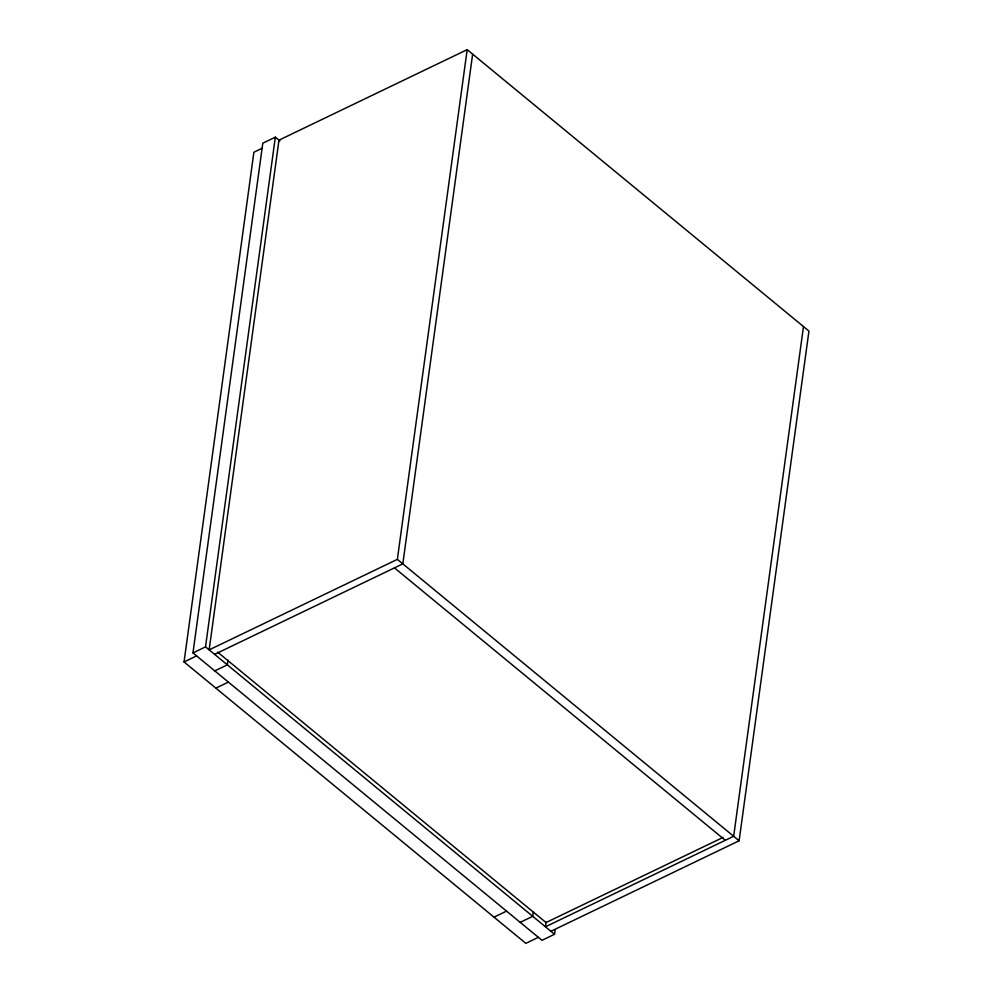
<?xml version="1.0" encoding="UTF-8"?>
<svg xmlns="http://www.w3.org/2000/svg" width="993" height="993" viewBox="0 0 993 993"><rect width="100%" height="100%" fill="white"/><g stroke="black" fill="none" stroke-linecap="round" stroke-linejoin="round"><path stroke-width="1.49" d="M538.355 937.318L525.818 943.35L184.053 661.946L253.885 152.227L262.251 148.205M555.174 929.671L554.541 934.276L541.992 940.309L192.965 652.922L262.797 143.203L275.334 137.171L279.927 140.944M192.965 652.922L205.514 646.877L275.334 137.171M227.968 660.233L227.335 664.851L214.786 670.883M467.182 49.65L278.971 140.162L209.151 649.881L397.361 559.369L467.182 49.65L808.947 331.054L739.115 840.773L550.904 931.285M472.643 54.143L402.823 563.85L214.612 654.362M533.365 911.711L532.732 916.316L520.183 922.348M546.088 922.187L545.455 926.792L733.666 836.28L803.486 326.56M184.053 661.946L196.602 655.914M215.866 688.137L228.415 682.104M494.005 917.16L506.554 911.127M723.09 837.397L546.038 922.547L217.579 652.091M397.361 559.369L739.115 840.773M394.457 567.872L725.3 840.301M205.514 646.877L554.541 934.276"/></g></svg>
